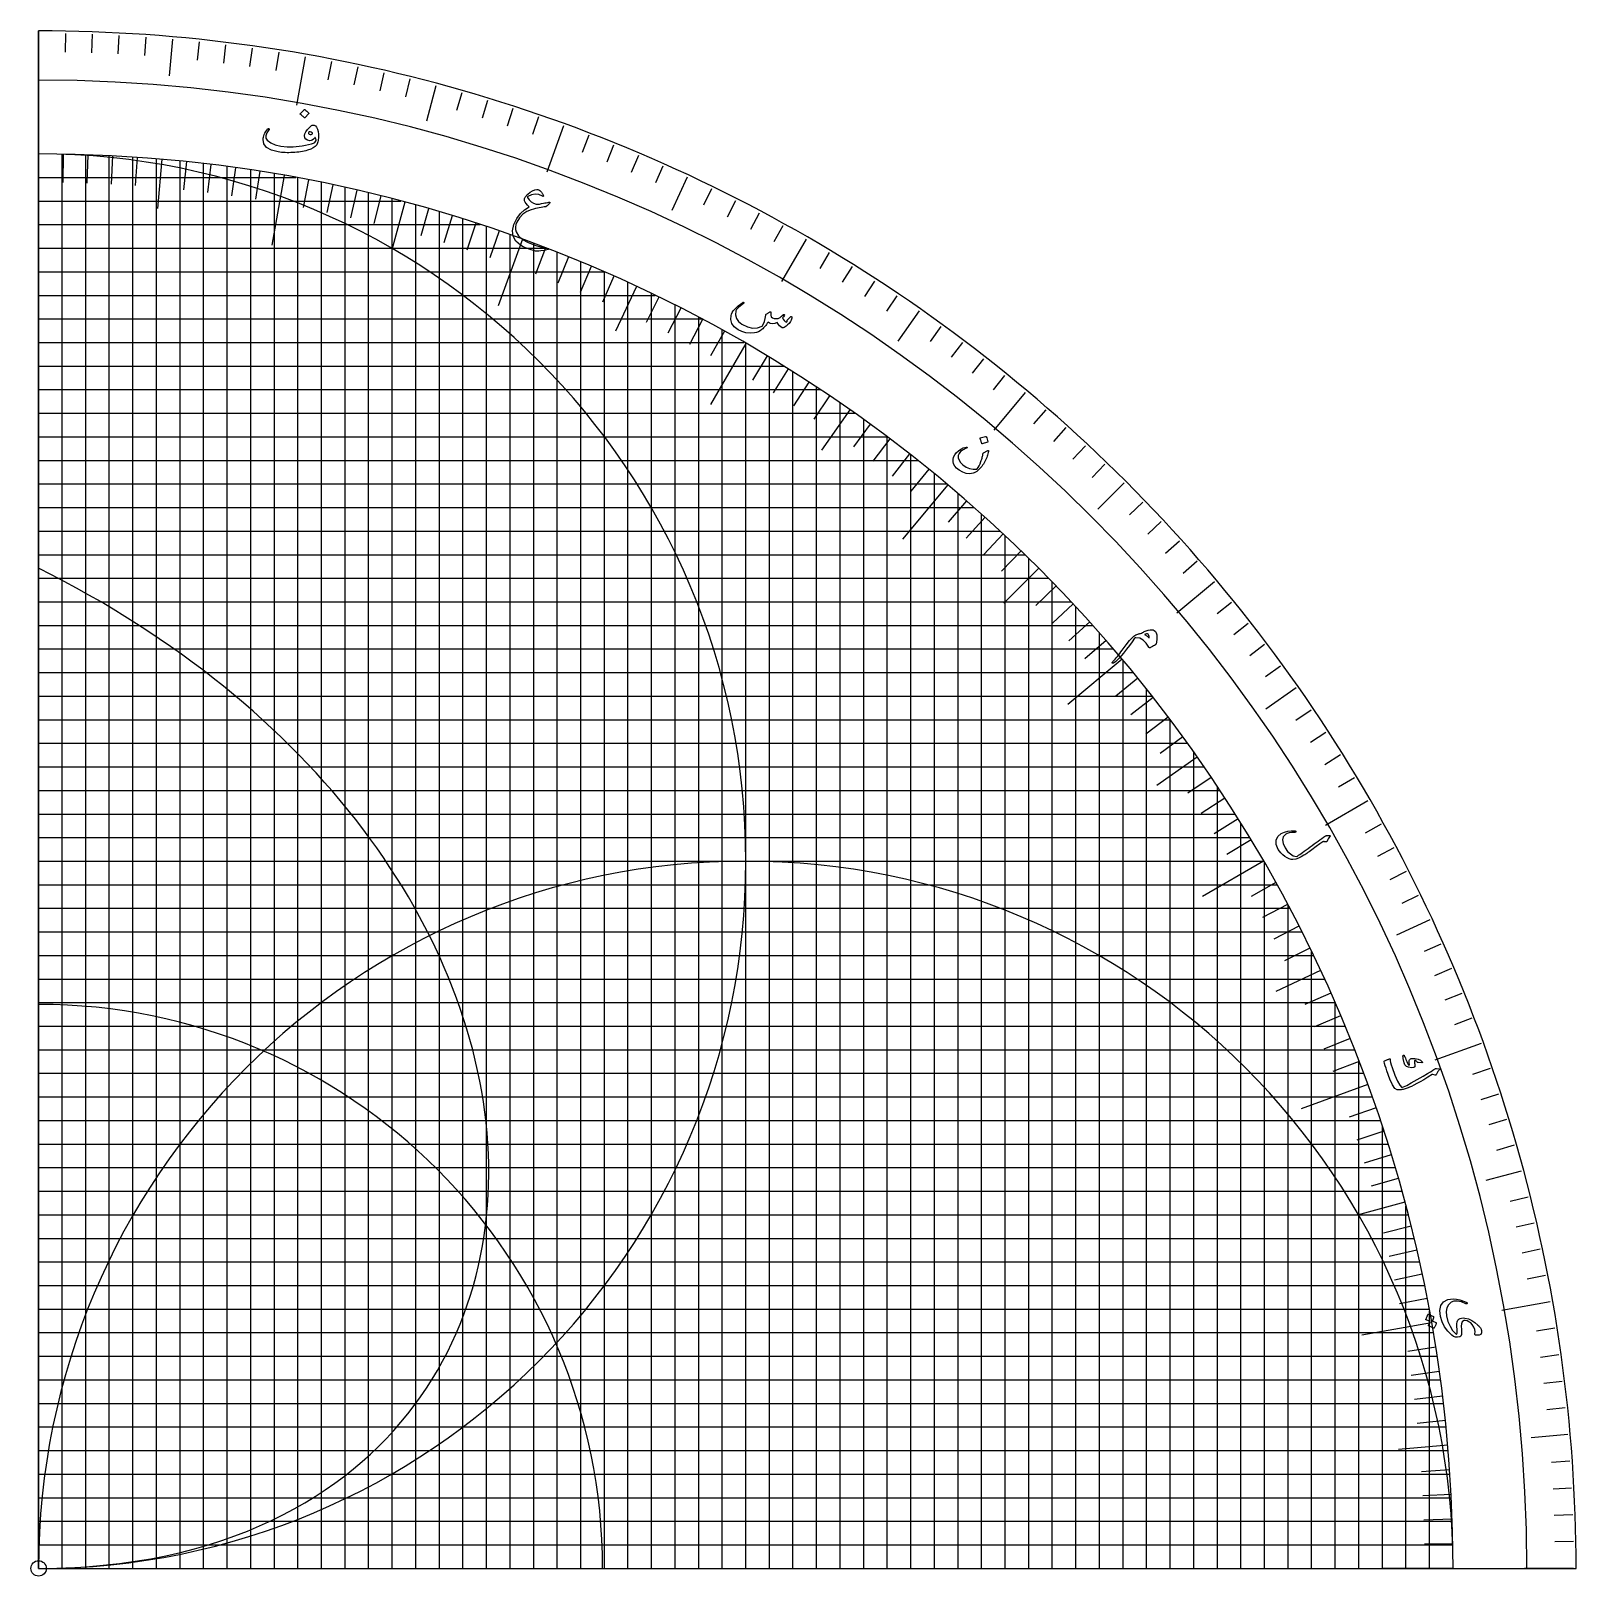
# Model space of a CAD drawing. Header units: millimetres. Extents: x -1 to 135, y -1 to 135.
import ezdxf

# ---------------------------------------------------------------- set-up
doc = ezdxf.new("R2010")
doc.units = ezdxf.units.MM
for name, color, linetype in [('CUT_INNER', 6, 'Continuous'), ('CUT_OUTER', 1, 'Continuous'), ('ENGRAVE', 7, 'Continuous'), ('ENGRAVE_FINE', 8, 'Continuous'), ('TEXT', 5, 'Continuous')]:
    doc.layers.add(name, color=color, linetype=linetype)

msp = doc.modelspace()

# ---------------------------------------------------------------- linework, layer by layer
at = {"layer": 'CUT_INNER'}
msp.add_circle((0, 0), 0.675, dxfattribs=at)
at = {"layer": 'CUT_OUTER'}
msp.add_lwpolyline([(0, 0), (135, 0), (135, 0), (134.9949, 1.1781), (134.9794, 2.3561), (134.9537, 3.5339), (134.9178, 4.7114), (134.8715, 5.8886), (134.815, 7.0654), (134.7482, 8.2416), (134.6711, 9.4171), (134.5838, 10.592), (134.4863, 11.766), (134.3785, 12.9392), (134.2605, 14.1113), (134.1322, 15.2824), (133.9937, 16.4524), (133.8451, 17.621), (133.6862, 18.7884), (133.5171, 19.9543), (133.3379, 21.1187), (133.1486, 22.2814), (132.949, 23.4425), (132.7394, 24.6018), (132.5197, 25.7592), (132.2898, 26.9147), (132.0499, 28.0681), (131.8, 29.2193), (131.54, 30.3684), (131.2699, 31.5151), (130.9899, 32.6595), (130.6999, 33.8013), (130.4, 34.9406), (130.0901, 36.0772), (129.7703, 37.211), (129.4407, 38.3421), (129.1011, 39.4702), (128.7518, 40.5953), (128.3926, 41.7173), (128.0237, 42.8361), (127.645, 43.9517), (127.2566, 45.0639), (126.8585, 46.1727), (126.4507, 47.278), (126.0334, 48.3797), (125.6064, 49.4777), (125.1698, 50.5719), (124.7237, 51.6623), (124.2682, 52.7487), (123.8031, 53.8311), (123.3286, 54.9094), (122.8448, 55.9836), (122.3516, 57.0535), (121.849, 58.119), (121.3372, 59.1801), (120.8161, 60.2367), (120.2859, 61.2887), (119.7465, 62.3361), (119.1979, 63.3787), (118.6403, 64.4164), (118.0737, 65.4493), (117.498, 66.4772), (116.9134, 67.5), (116.3199, 68.5177), (115.7176, 69.5301), (115.1064, 70.5373), (114.4865, 71.5391), (113.8578, 72.5354), (113.2205, 73.5263), (112.5746, 74.5115), (111.9201, 75.491), (111.257, 76.4648), (110.5855, 77.4328), (109.9056, 78.3949), (109.2173, 79.351), (108.5207, 80.3011), (107.8158, 81.245), (107.1027, 82.1828), (106.3815, 83.1143), (105.6521, 84.0395), (104.9147, 84.9583), (104.1693, 85.8706), (103.416, 86.7763), (102.6548, 87.6755), (101.8858, 88.568), (101.109, 89.4537), (100.3246, 90.3326), (99.5324, 91.2047), (98.7327, 92.0698), (97.9255, 92.9279), (97.1109, 93.7789), (96.2888, 94.6228), (95.4594, 95.4594), (94.6228, 96.2888), (93.7789, 97.1109), (92.9279, 97.9255), (92.0698, 98.7327), (91.2047, 99.5324), (90.3326, 100.3246), (89.4537, 101.109), (88.568, 101.8858), (87.6755, 102.6548), (86.7763, 103.416), (85.8706, 104.1693), (84.9583, 104.9147), (84.0395, 105.6521), (83.1143, 106.3815), (82.1828, 107.1027), (81.245, 107.8158), (80.3011, 108.5207), (79.351, 109.2173), (78.3949, 109.9056), (77.4328, 110.5855), (76.4648, 111.257), (75.491, 111.9201), (74.5115, 112.5746), (73.5263, 113.2205), (72.5354, 113.8578), (71.5391, 114.4865), (70.5373, 115.1064), (69.5301, 115.7176), (68.5177, 116.3199), (67.5, 116.9134), (66.4772, 117.498), (65.4493, 118.0737), (64.4164, 118.6403), (63.3787, 119.1979), (62.3361, 119.7465), (61.2887, 120.2859), (60.2367, 120.8161), (59.1801, 121.3372), (58.119, 121.849), (57.0535, 122.3516), (55.9836, 122.8448), (54.9094, 123.3286), (53.8311, 123.8031), (52.7487, 124.2682), (51.6623, 124.7237), (50.5719, 125.1698), (49.4777, 125.6064), (48.3797, 126.0334), (47.278, 126.4507), (46.1727, 126.8585), (45.0639, 127.2566), (43.9517, 127.645), (42.8361, 128.0237), (41.7173, 128.3926), (40.5953, 128.7518), (39.4702, 129.1011), (38.3421, 129.4407), (37.211, 129.7703), (36.0772, 130.0901), (34.9406, 130.4), (33.8013, 130.6999), (32.6595, 130.9899), (31.5151, 131.2699), (30.3684, 131.54), (29.2193, 131.8), (28.0681, 132.0499), (26.9147, 132.2898), (25.7592, 132.5197), (24.6018, 132.7394), (23.4425, 132.949), (22.2814, 133.1486), (21.1187, 133.3379), (19.9543, 133.5171), (18.7884, 133.6862), (17.621, 133.8451), (16.4524, 133.9937), (15.2824, 134.1322), (14.1113, 134.2605), (12.9392, 134.3785), (11.766, 134.4863), (10.592, 134.5838), (9.4171, 134.6711), (8.2416, 134.7482), (7.0654, 134.815), (5.8886, 134.8715), (4.7114, 134.9178), (3.5339, 134.9537), (2.3561, 134.9794), (1.1781, 134.9949), (0, 135), (0, 135)], close=True, dxfattribs=at)
at = {"layer": 'ENGRAVE'}
for points in [[(0, 0), (0, 135)], [(0, 134.784), (0, 130.464)], [(11.7472, 134.2711), (11.4648, 131.0434)], [(23.405, 132.7363), (22.6548, 128.482)], [(34.8847, 130.1913), (34.0461, 127.0617)], [(46.0988, 126.6555), (44.6213, 122.5961)], [(0, 0), (0, 124.2)], [(0, 124.2), (0, 117.99)], [(10.35, 0), (10.35, 123.768)], [(10.8247, 123.7274), (10.4459, 119.3969)], [(21.5671, 122.3131), (20.4887, 116.1975)], [(20.7, 0), (20.7, 122.4629)], [(56.9622, 122.1558), (55.5929, 119.2194)], [(32.1453, 119.968), (31.0202, 115.7691)], [(31.05, 0), (31.05, 120.2561)], [(42.4789, 116.7098), (40.355, 110.8743)], [(41.4, 0), (41.4, 117.0969)], [(67.392, 116.7264), (65.232, 112.9851)], [(0, 113.85), (49.6369, 113.85)], [(51.75, 0), (51.75, 112.9052)], [(52.4892, 112.5634), (50.6521, 108.6237)], [(77.3089, 110.4086), (75.4505, 107.7545)], [(62.1, 107.5604), (58.995, 102.1823)], [(62.1, 0), (62.1, 107.5604)], [(0, 103.5), (68.6541, 103.5)], [(86.6375, 103.2505), (83.8606, 99.9412)], [(71.2382, 101.7387), (68.7449, 98.1778)], [(72.45, 0), (72.45, 100.8793)], [(79.8342, 95.1427), (75.8425, 90.3856)], [(95.3067, 95.3067), (93.0157, 93.0157)], [(0, 93.15), (82.1506, 93.15)], [(82.8, 0), (82.8, 92.5732)], [(4.1859, 0.1462), (5.6592, 0.2708), (7.0932, 0.4312), (8.4886, 0.6261), (9.8458, 0.8541), (11.1657, 1.114), (12.4486, 1.4045), (13.6953, 1.7244), (14.9062, 2.0726), (16.082, 2.4481), (17.2233, 2.8497), (18.3305, 3.2765), (19.4043, 3.7275), (20.4451, 4.2018), (21.4534, 4.6984), (22.4298, 5.2165), (23.3748, 5.7552), (24.2887, 6.3138), (25.1722, 6.8915), (26.0255, 7.4875), (26.8492, 8.1011), (27.6436, 8.7316), (28.4091, 9.3783), (29.1463, 10.0406), (29.8553, 10.7179), (30.5366, 11.4095), (31.1906, 12.1149), (31.8175, 12.8334), (32.4177, 13.5645), (32.9916, 14.3078), (33.5394, 15.0626), (34.0614, 15.8284), (34.558, 16.6048), (35.0293, 17.3913), (35.4758, 18.1874), (35.8975, 18.9926), (36.2949, 19.8066), (36.668, 20.6288), (37.0173, 21.4589), (37.3428, 22.2964), (37.6449, 23.141), (37.9237, 23.9923), (38.1795, 24.8498), (38.4124, 25.7133), (38.6227, 26.5822), (38.8106, 27.4564), (38.9762, 28.3353), (39.1197, 29.2188), (39.2414, 30.1064), (39.3413, 30.9978), (39.4197, 31.8927), (39.4767, 32.7908), (39.5124, 33.6917), (39.5272, 34.5952), (39.521, 35.501), (39.4941, 36.4087), (39.4465, 37.3181), (39.3785, 38.2288), (39.2902, 39.1407), (39.1818, 40.0534), (39.0533, 40.9666), (38.9049, 41.8802), (38.7367, 42.7937), (38.5489, 43.7071), (38.3416, 44.6199), (38.1149, 45.532), (37.869, 46.443), (37.6039, 47.3529), (37.3198, 48.2613), (37.0168, 49.1679), (36.695, 50.0726), (36.3546, 50.9751), (35.9956, 51.8752), (35.6182, 52.7727), (35.2224, 53.6673), (34.8084, 54.5588), (34.3764, 55.447), (33.9263, 56.3317), (33.4583, 57.2127), (32.9726, 58.0898), (32.4691, 58.9627), (31.9481, 59.8313), (31.4095, 60.6954), (30.8536, 61.5547), (30.2804, 62.409), (29.6901, 63.2583), (29.0826, 64.1022), (28.4581, 64.9406), (27.8167, 65.7733), (27.1585, 66.6002), (26.4836, 67.4209), (25.792, 68.2354), (25.0839, 69.0436), (24.3594, 69.8451), (23.6185, 70.6398), (22.8613, 71.4276), (22.0878, 72.2082), (21.2983, 72.9816), (20.4928, 73.7475), (19.6712, 74.5058), (18.8338, 75.2563), (17.9807, 75.9988), (17.1117, 76.7332), (16.2272, 77.4594), (15.327, 78.1771), (14.4114, 78.8862), (13.4803, 79.5865), (12.5338, 80.2779), (11.572, 80.9603), (10.595, 81.6334), (9.6028, 82.2972), (8.5956, 82.9514), (7.5732, 83.5959), (6.5359, 84.2305), (5.4836, 84.8552), (4.4164, 85.4696), (3.3344, 86.0738), (2.2377, 86.6674), (1.1262, 87.2505), (0, 87.8227)], [(87.8227, 87.8227), (84.7489, 84.7489)], [(103.2505, 86.6375), (99.9412, 83.8606)], [(0, 82.8), (92.5732, 82.8)], [(93.15, 0), (93.15, 82.1506)], [(95.1427, 79.8342), (90.3856, 75.8425)], [(110.4086, 77.3089), (107.7545, 75.4505)], [(0, 72.45), (100.8793, 72.45)], [(101.7387, 71.2382), (98.1778, 68.7449)], [(103.5, 0), (103.5, 68.6541)], [(116.7264, 67.392), (112.9851, 65.232)], [(0, 62.1), (107.5604, 62.1)], [(107.5604, 62.1), (102.1823, 58.995)], [(122.1558, 56.9622), (119.2194, 55.5929)], [(0, 51.75), (112.9052, 51.75)], [(112.5634, 52.4892), (108.6237, 50.6521)], [(113.85, 0), (113.85, 49.6369)], [(126.6555, 46.0988), (122.5961, 44.6213)], [(116.7098, 42.4789), (110.8743, 40.355)], [(0, 41.4), (117.0969, 41.4)], [(130.1913, 34.8847), (127.0617, 34.0461)], [(119.968, 32.1453), (115.7691, 31.0202)], [(0, 31.05), (120.2561, 31.05)], [(132.7363, 23.405), (128.482, 22.6548)], [(0, 20.7), (122.4629, 20.7)], [(122.3131, 21.5671), (116.1975, 20.4887)], [(134.2711, 11.7472), (131.0434, 11.4648)], [(0, 10.35), (123.768, 10.35)], [(123.7274, 10.8247), (119.3969, 10.4459)], [(0, 0), (135, 0)], [(0, 0), (124.2, 0)], [(124.2, 0), (117.99, 0)], [(134.784, 0), (130.464, 0)]]:
    msp.add_lwpolyline(points, dxfattribs=at)
for centre, radius, start, end in [((0, 0), 130.68, 0, 90), ((0, 0), 124.2, 0, 90), ((0, 62.1), 62.1, 270, 90), ((0, 0), 124.2, 0, 90), ((62.1, 0), 62.1, 0, 180), ((0, 0), 49.5246, 0, 90)]:
    msp.add_arc(centre, radius, start, end, dxfattribs=at)
at = {"layer": 'ENGRAVE_FINE'}
for points in [[(2.3523, 134.7635), (2.324, 133.1437)], [(4.7039, 134.7019), (4.6474, 133.0829)], [(7.054, 134.5993), (6.9693, 132.9815)], [(9.4021, 134.4557), (9.2891, 132.8396)], [(14.0888, 134.0456), (13.9194, 132.4345)], [(16.426, 133.7793), (16.2286, 132.1714)], [(18.7583, 133.4723), (18.5328, 131.8681)], [(21.0849, 133.1246), (20.8314, 131.5245)], [(25.718, 132.3076), (25.4089, 130.7174)], [(28.0232, 131.8386), (27.6864, 130.254)], [(30.3198, 131.3295), (29.9554, 129.751)], [(32.6072, 130.7803), (32.2153, 129.2085)], [(37.1515, 129.5627), (36.705, 128.0055)], [(39.407, 128.8946), (38.9334, 127.3454)], [(41.6505, 128.1872), (41.1499, 126.6465)], [(43.8814, 127.4408), (43.354, 125.909)], [(48.3023, 125.8317), (47.7217, 124.3193)], [(50.491, 124.9695), (49.8841, 123.4675)], [(2.07, 0), (2.07, 124.1827)], [(2.1676, 124.1811), (2.1242, 121.6975)], [(4.14, 0), (4.14, 124.131)], [(4.3345, 124.1243), (4.2478, 121.6419)], [(6.21, 0), (6.21, 124.0447)], [(6.5001, 124.0298), (6.3701, 121.5492)], [(8.28, 0), (8.28, 123.9237)], [(8.6638, 123.8975), (8.4905, 121.4195)], [(12.42, 0), (12.42, 123.5774)], [(12.9824, 123.5196), (12.7228, 121.0492)], [(52.6643, 124.0693), (52.0313, 122.5781)], [(0, 122.13), (22.581, 122.13)], [(14.49, 0), (14.49, 123.3519)], [(15.1362, 123.2742), (14.8334, 120.8087)], [(16.56, 0), (16.56, 123.091)], [(17.2853, 122.9913), (16.9396, 120.5315)], [(18.63, 0), (18.63, 122.7948)], [(19.4292, 122.6709), (19.0406, 120.2175)], [(54.8216, 123.1313), (54.1627, 121.6514)], [(22.77, 0), (22.77, 122.0949)], [(23.6985, 121.9181), (23.2245, 119.4797)], [(24.84, 0), (24.84, 121.6907)], [(25.8226, 121.4859), (25.3062, 119.0562)], [(26.91, 0), (26.91, 121.2497)], [(27.9389, 121.0168), (27.3801, 118.5964)], [(28.98, 0), (28.98, 120.7717)], [(59.0854, 121.1431), (58.3753, 119.687)], [(0, 120.06), (31.7999, 120.06)], [(30.0467, 120.5107), (29.4458, 118.1005)], [(33.12, 0), (33.12, 119.7026)], [(61.1907, 120.0934), (60.4552, 118.65)], [(34.2342, 119.3887), (33.5495, 117.0009)], [(35.19, 0), (35.19, 119.1105)], [(36.3126, 118.7731), (35.5863, 116.3976)], [(37.26, 0), (37.26, 118.4792)], [(38.3799, 118.1212), (37.6123, 115.7588)], [(63.2773, 119.0072), (62.5167, 117.5768)], [(0, 117.99), (38.7814, 117.99)], [(39.33, 0), (39.33, 117.8083)], [(40.4356, 117.4334), (39.6269, 115.0847)], [(65.3446, 117.8847), (64.5592, 116.4679)], [(0, 115.92), (44.5892, 115.92)], [(43.47, 0), (43.47, 116.3443)], [(44.5093, 115.9507), (43.6191, 113.6317)], [(45.54, 0), (45.54, 115.5498)], [(69.4189, 115.5324), (68.5845, 114.1438)], [(46.5261, 115.1562), (45.5956, 112.8531)], [(48.5288, 114.3267), (47.5582, 112.0402)], [(47.61, 0), (47.61, 114.7124)], [(71.4246, 114.3033), (70.5662, 112.9295)], [(50.5167, 113.4623), (49.5064, 111.1931)], [(49.68, 0), (49.68, 113.8312)], [(73.4086, 113.0394), (72.5263, 111.6807)], [(0, 111.78), (54.1375, 111.78)], [(54.4457, 111.6302), (53.3568, 109.3976)], [(53.82, 0), (53.82, 111.9332)], [(75.3703, 111.741), (74.4644, 110.398)], [(56.3856, 110.663), (55.2579, 108.4498)], [(55.89, 0), (55.89, 110.9141)], [(0, 109.71), (58.2182, 109.71)], [(58.3084, 109.6621), (57.1422, 107.4688)], [(57.96, 0), (57.96, 109.8466)], [(60.2134, 108.6278), (59.0091, 106.4552)], [(60.03, 0), (60.03, 108.7292)], [(79.224, 109.0425), (78.2718, 107.7319)], [(0, 107.64), (61.9618, 107.64)], [(81.115, 107.6433), (80.1401, 106.3495)], [(63.9677, 106.4602), (62.6884, 104.331)], [(64.17, 0), (64.17, 106.3384)], [(82.9813, 106.2112), (81.9839, 104.9347)], [(0, 105.57), (65.4264, 105.57)], [(65.816, 105.3276), (64.4997, 103.221)], [(66.24, 0), (66.24, 105.0614)], [(84.8223, 104.7468), (83.8028, 103.4879)], [(67.6442, 104.1629), (66.2913, 102.0796)], [(68.31, 0), (68.31, 103.7275)], [(69.4518, 102.9665), (68.0627, 100.9071)], [(70.38, 0), (70.38, 102.3342)], [(0, 101.43), (71.677, 101.43)], [(73.0029, 100.4799), (71.5429, 98.4703)], [(88.4263, 101.7228), (87.3634, 100.5001)], [(0, 99.36), (74.52, 99.36)], [(74.7454, 99.1905), (73.2505, 97.2067)], [(74.52, 0), (74.52, 99.36)], [(90.1881, 100.164), (89.1041, 98.9601)], [(76.4652, 97.8709), (74.9359, 95.9135)], [(76.59, 0), (76.59, 97.7733)], [(91.9225, 98.5748), (90.8176, 97.39)], [(0, 97.29), (77.203, 97.29)], [(78.1616, 96.5215), (76.5984, 94.5911)], [(93.6288, 96.9555), (92.5035, 95.7902)], [(0, 95.22), (79.742, 95.22)], [(78.66, 0), (78.66, 96.1158)], [(81.4825, 93.7349), (79.8529, 91.8602)], [(80.73, 0), (80.73, 94.3838)], [(96.9555, 93.6288), (95.7902, 92.5035)], [(83.106, 92.2986), (81.4439, 90.4526)], [(0, 91.08), (84.4398, 91.08)], [(98.5748, 91.9225), (97.39, 90.8176)], [(84.7042, 90.8341), (83.0101, 89.0174)], [(84.87, 0), (84.87, 90.6792)], [(100.164, 90.1881), (98.9601, 89.1041)], [(0, 89.01), (86.6191, 89.01)], [(86.2766, 89.342), (84.551, 87.5552)], [(86.94, 0), (86.94, 88.6965)], [(101.7228, 88.4263), (100.5001, 87.3634)], [(0, 86.94), (88.6965, 86.94)], [(89.342, 86.2766), (87.5552, 84.551)], [(89.01, 0), (89.01, 86.6191)], [(0, 84.87), (90.6792, 84.87)], [(90.8341, 84.7042), (89.0174, 83.0101)], [(91.08, 0), (91.08, 84.4398)], [(104.7468, 84.8223), (103.4879, 83.8028)], [(92.2986, 83.106), (90.4526, 81.4439)], [(106.2112, 82.9813), (104.9347, 81.9839)], [(93.7349, 81.4825), (91.8602, 79.8529)], [(0, 80.73), (94.3838, 80.73)], [(107.6433, 81.115), (106.3495, 80.1401)], [(95.22, 0), (95.22, 79.742)], [(109.0425, 79.224), (107.7319, 78.2718)], [(0, 78.66), (96.1158, 78.66)], [(96.5215, 78.1616), (94.5911, 76.5984)], [(0, 76.59), (97.7733, 76.59)], [(97.8709, 76.4652), (95.9135, 74.9359)], [(97.29, 0), (97.29, 77.203)], [(99.1905, 74.7454), (97.2067, 73.2505)], [(111.741, 75.3703), (110.398, 74.4644)], [(0, 74.52), (99.36, 74.52)], [(99.36, 0), (99.36, 74.52)], [(113.0394, 73.4086), (111.6807, 72.5263)], [(100.4799, 73.0029), (98.4703, 71.5429)], [(101.43, 0), (101.43, 71.677)], [(114.3033, 71.4246), (112.9295, 70.5662)], [(0, 70.38), (102.3342, 70.38)], [(102.9665, 69.4518), (100.9071, 68.0627)], [(115.5324, 69.4189), (114.1438, 68.5845)], [(0, 68.31), (103.7275, 68.31)], [(104.1629, 67.6442), (102.0796, 66.2913)], [(0, 66.24), (105.0614, 66.24)], [(105.3276, 65.816), (103.221, 64.4997)], [(105.57, 0), (105.57, 65.4264)], [(117.8847, 65.3446), (116.4679, 64.5592)], [(0, 64.17), (106.3384, 64.17)], [(106.4602, 63.9677), (104.331, 62.6884)], [(119.0072, 63.2773), (117.5768, 62.5167)], [(107.64, 0), (107.64, 61.9618)], [(120.0934, 61.1907), (118.65, 60.4552)], [(0, 60.03), (108.7292, 60.03)], [(108.6278, 60.2134), (106.4552, 59.0091)], [(121.1431, 59.0854), (119.687, 58.3753)], [(0, 57.96), (109.8466, 57.96)], [(109.6621, 58.3084), (107.4688, 57.1422)], [(109.71, 0), (109.71, 58.2182)], [(0, 55.89), (110.9141, 55.89)], [(110.663, 56.3856), (108.4498, 55.2579)], [(111.6302, 54.4457), (109.3976, 53.3568)], [(123.1313, 54.8216), (121.6514, 54.1627)], [(0, 53.82), (111.9332, 53.82)], [(111.78, 0), (111.78, 54.1375)], [(124.0693, 52.6643), (122.5781, 52.0313)], [(113.4623, 50.5167), (111.1931, 49.5064)], [(124.9695, 50.491), (123.4675, 49.8841)], [(0, 49.68), (113.8312, 49.68)], [(0, 47.61), (114.7124, 47.61)], [(114.3267, 48.5288), (112.0402, 47.5582)], [(125.8317, 48.3023), (124.3193, 47.7217)], [(115.1562, 46.5261), (112.8531, 45.5956)], [(0, 45.54), (115.5498, 45.54)], [(0, 43.47), (116.3443, 43.47)], [(115.9507, 44.5093), (113.6317, 43.6191)], [(115.92, 0), (115.92, 44.5892)], [(127.4408, 43.8814), (125.909, 43.354)], [(128.1872, 41.6505), (126.6465, 41.1499)], [(117.4334, 40.4356), (115.0847, 39.6269)], [(128.8946, 39.407), (127.3454, 38.9334)], [(0, 39.33), (117.8083, 39.33)], [(118.1212, 38.3799), (115.7588, 37.6123)], [(117.99, 0), (117.99, 38.7814)], [(0, 37.26), (118.4792, 37.26)], [(129.5627, 37.1515), (128.0055, 36.705)], [(118.7731, 36.3126), (116.3976, 35.5863)], [(0, 35.19), (119.1105, 35.19)], [(119.3887, 34.2342), (117.0009, 33.5495)], [(0, 33.12), (119.7026, 33.12)], [(130.7803, 32.6072), (129.2085, 32.2153)], [(120.06, 0), (120.06, 31.7999)], [(120.5107, 30.0467), (118.1005, 29.4458)], [(131.3295, 30.3198), (129.751, 29.9554)], [(0, 28.98), (120.7717, 28.98)], [(121.0168, 27.9389), (118.5964, 27.3801)], [(131.8386, 28.0232), (130.254, 27.6864)], [(0, 26.91), (121.2497, 26.91)], [(121.4859, 25.8226), (119.0562, 25.3062)], [(0, 24.84), (121.6907, 24.84)], [(132.3076, 25.718), (130.7174, 25.4089)], [(121.9181, 23.6985), (119.4797, 23.2245)], [(0, 22.77), (122.0949, 22.77)], [(122.13, 0), (122.13, 22.581)], [(133.1246, 21.0849), (131.5245, 20.8314)], [(122.6709, 19.4292), (120.2175, 19.0406)], [(0, 18.63), (122.7948, 18.63)], [(133.4723, 18.7583), (131.8681, 18.5328)], [(0, 16.56), (123.091, 16.56)], [(122.9913, 17.2853), (120.5315, 16.9396)], [(133.7793, 16.426), (132.1714, 16.2286)], [(123.2742, 15.1362), (120.8087, 14.8334)], [(0, 14.49), (123.3519, 14.49)], [(134.0456, 14.0888), (132.4345, 13.9194)], [(0, 12.42), (123.5774, 12.42)], [(123.5196, 12.9824), (121.0492, 12.7228)], [(0, 8.28), (123.9237, 8.28)], [(123.8975, 8.6638), (121.4195, 8.4905)], [(134.4557, 9.4021), (132.8396, 9.2891)], [(134.5993, 7.054), (132.9815, 6.9693)], [(0, 6.21), (124.0447, 6.21)], [(124.0298, 6.5001), (121.5492, 6.3701)], [(0, 4.14), (124.131, 4.14)], [(124.1243, 4.3345), (121.6419, 4.2478)], [(134.7019, 4.7039), (133.0829, 4.6474)], [(0, 2.07), (124.1827, 2.07)], [(124.1811, 2.1676), (121.6975, 2.1242)], [(134.7635, 2.3523), (133.1437, 2.324)]]:
    msp.add_lwpolyline(points, dxfattribs=at)
at = {"layer": 'TEXT'}
for points in [[(23.323, 128.0833), (23.3313, 128.0889), (23.3419, 128.0912), (23.3547, 128.0903), (23.3699, 128.0861), (23.4711, 128.023), (23.5641, 127.9513), (23.6489, 127.8712), (23.7255, 127.7826), (23.7322, 127.77), (23.7341, 127.7583), (23.731, 127.7476), (23.723, 127.7377), (23.3834, 127.3696), (23.3718, 127.3615), (23.3588, 127.3614), (23.3444, 127.3693), (23.3286, 127.3853), (23.3149, 127.3992), (23.2931, 127.4202), (23.2633, 127.4483), (23.2254, 127.4835), (23.1786, 127.526), (23.1224, 127.5759), (23.0566, 127.6331), (22.9812, 127.6977), (22.9715, 127.7079), (22.9674, 127.7171), (22.9689, 127.7254), (22.976, 127.7326)], [(24.0928, 126.7267), (24.205, 126.7135), (24.3069, 126.6503), (24.3984, 126.5373), (24.4794, 126.3744), (24.54, 126.171), (24.5706, 125.9364), (24.5713, 125.6708), (24.5422, 125.374), (24.5246, 125.2678), (24.4982, 125.1711), (24.463, 125.0839), (24.419, 125.0062), (24.2888, 124.8595), (24.1125, 124.7293), (23.8903, 124.6157), (23.6221, 124.5182), (23.4736, 124.4773), (23.3216, 124.4409), (23.1659, 124.4088), (23.0066, 124.3811), (22.8433, 124.3579), (22.6757, 124.3392), (22.5038, 124.3249), (22.3275, 124.3151), (22.1513, 124.3093), (21.9798, 124.307), (21.8128, 124.3083), (21.6503, 124.3132), (21.4921, 124.3221), (21.3379, 124.3354), (21.1876, 124.3531), (21.0412, 124.3753), (20.4405, 124.5267), (20.0184, 124.76), (19.7747, 125.0772), (19.7097, 125.4792), (19.7199, 125.5686), (19.7409, 125.669), (19.7729, 125.7804), (19.8158, 125.9027), (19.8752, 126.0351), (19.9485, 126.1611), (20.0358, 126.2806), (20.1372, 126.3936), (20.1516, 126.4061), (20.1674, 126.4142), (20.1847, 126.4178), (20.2033, 126.4169), (20.2206, 126.4117), (20.2336, 126.4022), (20.2425, 126.3884), (20.247, 126.3704), (20.2475, 126.3513), (20.2441, 126.3342), (20.2367, 126.3191), (20.2254, 126.3061), (20.0295, 126.0375), (19.9402, 125.7956), (19.9568, 125.5806), (20.0791, 125.3924), (20.3783, 125.1684), (20.771, 125), (21.2575, 124.8864), (21.8383, 124.8264), (22.0965, 124.8185), (22.3572, 124.8223), (22.6206, 124.8379), (22.8868, 124.8651), (23.1555, 124.9042), (23.4264, 124.955), (23.6996, 125.0177), (23.9752, 125.0921), (24.1243, 125.1433), (24.2418, 125.2068), (24.3277, 125.2827), (24.382, 125.3712), (24.3755, 125.4406), (24.3569, 125.5067), (24.3263, 125.5694), (24.2836, 125.6288), (24.2778, 125.6324), (24.2695, 125.6301), (24.2587, 125.6219), (24.2452, 125.6078), (24.1418, 125.4965), (24.0349, 125.4184), (23.9245, 125.3735), (23.8106, 125.3618), (23.613, 125.3964), (23.472, 125.4824), (23.3874, 125.6201), (23.3592, 125.8096), (23.3894, 125.9666), (23.478, 126.149), (23.6251, 126.3565), (23.8311, 126.589), (23.8929, 126.6444), (23.9571, 126.6858), (24.0238, 126.7132), (24.0928, 126.7267)], [(24.0067, 125.943), (24.0318, 125.9638), (24.0423, 125.9873), (24.0384, 126.0136), (24.02, 126.0426), (23.9374, 126.12), (23.8572, 126.1501), (23.7796, 126.1329), (23.7045, 126.0683), (23.6922, 126.0465), (23.6866, 126.0263), (23.6877, 126.0077), (23.6956, 125.9906), (23.7637, 125.9274), (23.8382, 125.8984), (23.9192, 125.9036), (24.0067, 125.943)], [(43.7526, 121.0834), (43.8439, 121.0755), (43.9339, 121.0414), (44.0226, 120.981), (44.1099, 120.8943), (44.1519, 120.8432), (44.1893, 120.7933), (44.2223, 120.7447), (44.2509, 120.6973), (44.2752, 120.6515), (44.2952, 120.6076), (44.3111, 120.5656), (44.3227, 120.5255), (44.3269, 120.489), (44.3137, 120.4724), (44.283, 120.4755), (44.2349, 120.4984), (43.9266, 120.6348), (43.6088, 120.673), (43.2822, 120.6129), (42.9474, 120.4544), (42.9348, 120.4408), (42.9291, 120.4239), (42.9305, 120.4038), (42.9389, 120.3805), (43.0799, 120.168), (43.2535, 119.9982), (43.46, 119.871), (43.6996, 119.7861), (43.7457, 119.7789), (43.8086, 119.7789), (43.8882, 119.7861), (43.9846, 119.8005), (44.1637, 119.8356), (44.322, 119.8663), (44.4594, 119.8927), (44.5759, 119.9148), (44.6716, 119.9327), (44.7463, 119.9465), (44.8001, 119.9562), (44.8329, 119.9618), (44.8758, 119.9595), (44.8925, 119.941), (44.8829, 119.9063), (44.847, 119.8554), (44.7348, 119.7284), (44.6441, 119.6366), (44.5749, 119.5799), (44.5269, 119.5584), (44.4001, 119.5474), (44.264, 119.5304), (44.1188, 119.5074), (43.9644, 119.4783), (43.8009, 119.4432), (43.6284, 119.4019), (43.4468, 119.3544), (43.2563, 119.3008), (42.8559, 119.1405), (42.513, 118.9064), (42.2273, 118.5988), (41.9985, 118.2184), (41.9153, 117.9965), (41.8764, 117.7767), (41.8817, 117.5588), (41.9308, 117.343), (42.1252, 117.0076), (42.4764, 116.6989), (42.984, 116.4155), (43.6483, 116.1555), (43.754, 116.1232), (43.8685, 116.0904), (43.992, 116.057), (44.1244, 116.0232), (44.2655, 115.9892), (44.4151, 115.9555), (44.5733, 115.922), (44.74, 115.8888), (44.7681, 115.8813), (44.7875, 115.8719), (44.7981, 115.8607), (44.8, 115.8477), (44.7546, 115.8047), (44.6232, 115.7635), (44.406, 115.7239), (44.1032, 115.6853), (43.9224, 115.6694), (43.7679, 115.6651), (43.6396, 115.6722), (43.5374, 115.691), (43.1709, 115.797), (42.8458, 115.9132), (42.5621, 116.04), (42.3197, 116.1775), (41.8993, 116.5412), (41.6625, 116.9638), (41.6098, 117.4465), (41.7426, 117.9897), (41.9966, 118.5196), (42.3049, 118.9569), (42.6681, 119.3012), (43.0867, 119.5518), (42.9277, 119.7044), (42.8043, 119.8455), (42.7166, 119.9752), (42.6646, 120.0935), (42.6546, 120.1374), (42.6531, 120.1819), (42.6599, 120.2272), (42.6751, 120.2732), (42.7368, 120.3896), (42.8061, 120.4958), (42.883, 120.592), (42.9676, 120.678), (43.1682, 120.8402), (43.366, 120.9619), (43.5608, 121.0429), (43.7526, 121.0834)], [(66.0269, 109.9019), (66.0478, 109.9177), (66.0677, 109.9261), (66.0863, 109.9271), (66.1037, 109.9207), (66.1225, 109.9062), (66.1353, 109.8887), (66.1423, 109.8682), (66.1433, 109.8448), (66.1347, 109.7687), (66.1097, 109.6829), (66.0681, 109.5875), (66.0102, 109.4825), (65.8986, 109.3212), (65.7712, 109.1808), (65.6279, 109.0612), (65.469, 108.9625), (65.4233, 108.9432), (65.3799, 108.9331), (65.3388, 108.9322), (65.2999, 108.9404), (65.1788, 109.0028), (65.0654, 109.0985), (64.9596, 109.2276), (64.8614, 109.3901), (64.6416, 109.2955), (64.4329, 109.2695), (64.235, 109.312), (64.0478, 109.423), (63.9822, 109.3251), (63.9163, 109.2327), (63.85, 109.1458), (63.7833, 109.0643), (63.7159, 108.9877), (63.6474, 108.9153), (63.5778, 108.8473), (63.5071, 108.7834), (63.3669, 108.6757), (63.2128, 108.5904), (63.045, 108.5276), (62.8635, 108.4872), (62.4789, 108.4599), (62.1106, 108.4962), (61.7583, 108.5962), (61.4213, 108.7599), (61.0828, 109.0171), (60.8662, 109.3125), (60.7714, 109.6469), (60.7988, 110.0207), (60.8394, 110.1384), (60.9065, 110.2669), (61, 110.4063), (61.1201, 110.5565), (61.2664, 110.7128), (61.4356, 110.866), (61.628, 111.0159), (61.8436, 111.1623), (61.8589, 111.1706), (61.874, 111.1741), (61.8889, 111.173), (61.9037, 111.1672), (61.9167, 111.1583), (61.9265, 111.1481), (61.9332, 111.1364), (61.9366, 111.1233), (61.9352, 111.1077), (61.9297, 111.0936), (61.9202, 111.081), (61.9068, 111.0697), (61.6261, 110.8715), (61.4187, 110.6953), (61.2843, 110.5416), (61.2227, 110.4105), (61.1899, 110.064), (61.2686, 109.755), (61.4585, 109.483), (61.7597, 109.2473), (62.2362, 109.0159), (62.6923, 108.9111), (63.1291, 108.9332), (63.5473, 109.0826), (63.659, 109.2764), (63.7464, 109.4988), (63.8094, 109.75), (63.8476, 110.03), (63.8492, 110.0597), (63.8547, 110.0838), (63.8643, 110.1024), (63.8779, 110.1155), (63.9351, 110.1542), (63.9891, 110.1903), (64.04, 110.2238), (64.0878, 110.2547), (64.1322, 110.2823), (64.1727, 110.3061), (64.2094, 110.326), (64.2422, 110.3422), (64.2587, 110.3475), (64.2719, 110.3459), (64.2818, 110.3372), (64.2885, 110.3216), (64.2907, 110.3115), (64.2932, 110.2963), (64.296, 110.2762), (64.2991, 110.251), (64.3019, 110.2211), (64.3038, 110.1869), (64.3048, 110.1484), (64.3049, 110.1056), (64.307, 110.022), (64.3129, 109.9589), (64.3226, 109.9161), (64.3362, 109.8936), (64.4551, 109.8097), (64.5927, 109.7575), (64.749, 109.737), (64.9242, 109.748), (65.003, 109.7775), (65.1025, 109.8433), (65.2227, 109.9453), (65.3639, 110.0836), (65.3773, 110.0967), (65.393, 110.1052), (65.4109, 110.1092), (65.4309, 110.1086), (65.4483, 110.1056), (65.4629, 110.0993), (65.4748, 110.0898), (65.484, 110.077), (65.4846, 110.0362), (65.458, 109.9758), (65.4043, 109.8958), (65.3235, 109.7963), (65.3853, 109.6793), (65.4656, 109.5786), (65.5646, 109.4942), (65.6823, 109.4261), (65.7018, 109.4619), (65.7143, 109.493), (65.7199, 109.5193), (65.7185, 109.5408), (65.7151, 109.5624), (65.7165, 109.581), (65.7227, 109.5968), (65.7337, 109.6097)], [(83.1536, 99.3901), (83.1635, 99.3909), (83.1738, 99.3877), (83.1845, 99.3806), (83.1956, 99.3695), (83.252, 99.265), (83.2971, 99.157), (83.3309, 99.0458), (83.3535, 98.9312), (83.353, 98.9169), (83.3488, 98.9059), (83.3408, 98.898), (83.3291, 98.8934), (82.8529, 98.7403), (82.8389, 98.7389), (82.8276, 98.7452), (82.819, 98.7592), (82.8132, 98.7808), (82.8082, 98.7996), (82.7997, 98.8285), (82.7878, 98.8676), (82.7724, 98.9168), (82.7529, 98.9767), (82.7289, 99.0477), (82.7002, 99.1297), (82.6669, 99.2228), (82.6635, 99.2365), (82.6645, 99.2465), (82.6699, 99.2529), (82.6796, 99.2557)], [(83.4148, 98.0759), (83.3898, 97.9737), (83.3609, 97.8692), (83.3283, 97.7624), (83.2917, 97.6535), (83.2504, 97.5422), (83.2032, 97.4286), (83.1502, 97.3126), (83.0914, 97.1942), (83.0295, 97.0792), (82.9633, 96.9691), (82.8931, 96.8639), (82.8187, 96.7636), (82.7401, 96.6679), (82.6568, 96.5766), (82.5691, 96.4895), (82.4769, 96.4069), (82.3725, 96.3265), (82.2671, 96.2598), (82.1607, 96.2068), (82.0534, 96.1675), (81.7612, 96.1184), (81.4583, 96.1484), (81.1444, 96.2573), (80.8189, 96.4449), (80.6095, 96.6113), (80.4524, 96.7888), (80.3475, 96.9777), (80.2949, 97.1782), (80.296, 97.3787), (80.3441, 97.5747), (80.4394, 97.7662), (80.5818, 97.953), (80.7643, 98.125), (80.9682, 98.2667), (81.1934, 98.3781), (81.4402, 98.4589), (81.4732, 98.4642), (81.4985, 98.4613), (81.5162, 98.4503), (81.5263, 98.4311), (81.5294, 98.4059), (81.5179, 98.3837), (81.4917, 98.3647), (81.4508, 98.3488), (81.1681, 98.2241), (80.9568, 98.0756), (80.8166, 97.9035), (80.7473, 97.7083), (80.7475, 97.5055), (80.8169, 97.3031), (80.9553, 97.1009), (81.1628, 96.8984), (81.4525, 96.7002), (81.7499, 96.5698), (82.0557, 96.5074), (82.37, 96.5128), (82.3784, 96.5152), (82.3881, 96.5212), (82.399, 96.5307), (82.411, 96.5438), (82.4956, 96.6552), (82.5787, 96.7982), (82.6602, 96.9728), (82.74, 97.1789), (82.7766, 97.2857), (82.8096, 97.386), (82.8388, 97.4798), (82.8643, 97.5672), (82.8856, 97.648), (82.9022, 97.7224), (82.9141, 97.7901), (82.9213, 97.8514), (82.9263, 97.8823), (82.9354, 97.907), (82.9484, 97.9257), (82.9654, 97.9382), (83.3611, 98.1434), (83.3888, 98.1515), (83.4069, 98.1429), (83.4156, 98.1177), (83.4148, 98.0759)], [(96.7657, 82.0814), (96.8433, 82.1275), (96.9223, 82.1714), (97.0026, 82.2133), (97.0843, 82.253), (97.1672, 82.2896), (97.2512, 82.3222), (97.3364, 82.3506), (97.4228, 82.375), (97.5892, 82.4075), (97.7324, 82.4167), (97.8524, 82.4024), (97.9491, 82.3648), (98.0568, 82.2739), (98.1333, 82.1387), (98.1785, 81.9591), (98.1922, 81.7354), (98.1913, 81.6701), (98.1884, 81.6049), (98.1835, 81.5399), (98.1766, 81.4751), (98.1679, 81.4103), (98.1577, 81.3451), (98.1459, 81.2796), (98.1326, 81.2138), (98.123, 81.1778), (98.1095, 81.1476), (98.0922, 81.1233), (98.0708, 81.1048), (97.9712, 81.0468), (97.8819, 80.9954), (97.8028, 80.9508), (97.7341, 80.9128), (97.6766, 80.882), (97.6315, 80.8586), (97.5988, 80.8427), (97.5783, 80.8343), (97.5481, 80.8305), (97.5222, 80.8365), (97.5008, 80.8525), (97.4838, 80.8785), (97.2553, 81.2477), (96.9881, 81.5113), (96.6829, 81.6691), (96.3406, 81.7209), (96.3075, 81.7168), (96.2793, 81.707), (96.256, 81.6913), (96.2377, 81.6698), (96.0142, 81.3527), (95.7759, 81.0292), (95.5228, 80.6994), (95.2549, 80.3632), (94.8823, 79.9253), (94.5949, 79.6327), (94.3932, 79.485), (94.2773, 79.4819), (94.2637, 79.5088), (94.2689, 79.5437), (94.293, 79.5865), (94.3358, 79.6373), (94.4317, 79.7355), (94.5287, 79.8409), (94.6269, 79.9536), (94.7262, 80.0735), (94.8268, 80.2), (94.9289, 80.3323), (95.0325, 80.4704), (95.1375, 80.6144), (95.4893, 81.0973), (95.7793, 81.4669), (96.0078, 81.7224), (96.1753, 81.8637), (96.2631, 81.9177), (96.3473, 81.9637), (96.4279, 82.0015), (96.5048, 82.0312), (96.5775, 82.0536), (96.6452, 82.0694), (96.7079, 82.0787), (96.7657, 82.0814)], [(97.11, 81.9938), (97.1596, 81.9683), (97.2097, 81.9394), (97.2602, 81.9073), (97.3111, 81.872), (97.3623, 81.8335), (97.4135, 81.7924), (97.4647, 81.7485), (97.5158, 81.7018), (97.5102, 81.823), (97.4931, 81.9175), (97.4648, 81.9853), (97.4253, 82.0263), (97.3564, 82.0567), (97.2809, 82.0615), (97.1987, 82.0405), (97.11, 81.9938)], [(113.3312, 64.3669), (113.351, 64.3666), (113.3679, 64.3615), (113.382, 64.3514), (113.3933, 64.3365), (113.3998, 64.3188), (113.3993, 64.3005), (113.392, 64.2816), (113.3779, 64.2621), (113.2928, 64.1528), (113.2246, 64.0491), (113.1732, 63.9509), (113.1387, 63.8583), (113.1243, 63.8285), (113.0997, 63.8084), (113.0647, 63.7981), (113.0194, 63.7975), (112.9959, 63.8001), (112.9734, 63.8025), (112.9518, 63.8046), (112.9312, 63.8064), (112.9118, 63.8081), (112.894, 63.8099), (112.8778, 63.8117), (112.8631, 63.8136), (112.8369, 63.8159), (112.8093, 63.8125), (112.78, 63.8033), (112.7493, 63.7884), (112.6688, 63.7351), (112.5817, 63.6756), (112.4881, 63.6101), (112.3879, 63.5384), (112.281, 63.461), (112.1673, 63.378), (112.0466, 63.2896), (111.9189, 63.1957), (111.7927, 63.1), (111.6735, 63.0111), (111.5612, 62.929), (111.4559, 62.8537), (111.3574, 62.7847), (111.2656, 62.7215), (111.1806, 62.6641), (111.1023, 62.6126), (110.8646, 62.4702), (110.6249, 62.3611), (110.3834, 62.2852), (110.14, 62.2421), (109.9815, 62.2443), (109.8106, 62.2894), (109.6273, 62.3772), (109.4314, 62.5076), (109.2424, 62.6618), (109.0824, 62.8164), (108.9515, 62.9716), (108.8495, 63.1276), (108.671, 63.5628), (108.6552, 63.9408), (108.803, 64.2622), (109.1151, 64.5272), (109.3862, 64.6592), (109.6798, 64.7412), (109.9957, 64.7726), (110.3341, 64.7531), (110.3555, 64.749), (110.3718, 64.7412), (110.3831, 64.7295), (110.3893, 64.7141), (110.3925, 64.6956), (110.3917, 64.6797), (110.387, 64.6664), (110.3783, 64.6556), (110.3636, 64.6429), (110.3473, 64.6342), (110.3295, 64.6295), (110.3101, 64.6287), (110.0303, 64.6134), (109.8026, 64.582), (109.627, 64.5349), (109.5034, 64.4722), (109.2938, 64.2412), (109.2156, 63.9633), (109.2686, 63.6384), (109.4522, 63.2658), (109.674, 62.9624), (109.9138, 62.7336), (110.172, 62.5794), (110.449, 62.4997), (110.5316, 62.5515), (110.6269, 62.614), (110.7349, 62.6874), (110.8556, 62.7715), (110.9891, 62.867), (111.1356, 62.9743), (111.2949, 63.0934), (111.4672, 63.2243), (111.6461, 63.3573), (111.8226, 63.4874), (111.9967, 63.6147), (112.1685, 63.739), (112.3381, 63.8602), (112.5056, 63.9779), (112.6711, 64.092), (112.8347, 64.2026), (112.9881, 64.3162), (113.0074, 64.3259), (113.0266, 64.3331), (113.0456, 64.3378), (113.0644, 64.3399)], [(121.5109, 44.4526), (121.5133, 44.4421), (121.5125, 44.432), (121.5086, 44.4223), (121.5017, 44.413), (121.4942, 44.408), (121.4856, 44.4041), (121.4759, 44.4013), (121.465, 44.3996), (121.1467, 44.4097), (121.1136, 44.4129), (121.0868, 44.4193), (121.0663, 44.4287), (121.0521, 44.4411), (121.009, 44.5009), (120.9636, 44.5485), (120.916, 44.584), (120.8661, 44.6074), (120.8445, 44.6077), (120.8279, 44.5903), (120.8163, 44.5552), (120.8098, 44.5024), (120.8106, 44.4691), (120.8123, 44.435), (120.8151, 44.4001), (120.8189, 44.3646), (120.8238, 44.3279), (120.83, 44.2898), (120.8374, 44.2503), (120.8461, 44.2094), (120.8399, 44.0548), (120.7419, 43.9704), (120.5525, 43.9561), (120.2716, 44.0112), (120.1823, 44.0434), (120.1085, 44.0798), (120.0502, 44.1203), (120.0074, 44.165), (119.9737, 44.2191), (119.939, 44.2981), (119.9032, 44.402), (119.8661, 44.5309), (119.8485, 44.5973), (119.8341, 44.661), (119.8228, 44.7222), (119.8146, 44.7809), (119.8087, 44.8366), (119.8039, 44.889), (119.8004, 44.9382), (119.798, 44.9841), (119.8025, 45.0147), (119.8117, 45.0387), (119.8256, 45.0563), (119.8441, 45.0674), (119.8659, 45.0718), (119.8843, 45.0675), (119.8993, 45.0544), (119.9108, 45.0325), (119.9432, 44.9611), (119.9786, 44.8796), (120.0169, 44.7879), (120.0582, 44.6861), (120.1351, 44.4961), (120.202, 44.3503), (120.2591, 44.2487), (120.3065, 44.1914), (120.3159, 44.1851), (120.3257, 44.1835), (120.3361, 44.1865), (120.347, 44.1943), (120.3528, 44.2016), (120.3566, 44.2127), (120.3582, 44.2275), (120.3577, 44.2461), (120.338, 44.4125), (120.3327, 44.4832), (120.3359, 44.5466), (120.3478, 44.6027), (120.3684, 44.6515), (120.3968, 44.697), (120.4313, 44.7304), (120.4716, 44.7518), (120.518, 44.7611), (120.8491, 44.7741), (121.125, 44.7271), (121.3457, 44.6198), (121.5109, 44.4526)], [(122.99, 43.7695), (122.9445, 43.7192), (122.9024, 43.6686), (122.8637, 43.6177), (122.8285, 43.5666), (122.7967, 43.5148), (122.7686, 43.4621), (122.7442, 43.4084), (122.7234, 43.3538), (122.7091, 43.3306), (122.6876, 43.317), (122.6591, 43.313), (122.6236, 43.3186), (122.4317, 43.3594), (122.4113, 43.3628), (122.3945, 43.3643), (122.3812, 43.3642), (122.3716, 43.3623), (121.9766, 43.1234), (121.6184, 42.911), (121.2971, 42.7248), (121.0127, 42.5647), (120.7656, 42.431), (120.556, 42.324), (120.3839, 42.2435), (120.2494, 42.1897), (119.9917, 42.0993), (119.9084, 42.0752), (119.8233, 42.0549), (119.7366, 42.0385), (119.6482, 42.0259), (119.558, 42.0173), (119.4658, 42.0132), (119.3717, 42.0136), (119.2756, 42.0183), (119.0956, 42.1317), (118.8882, 42.4477), (118.652, 42.9659), (118.3841, 43.6855), (118.3087, 43.9133), (118.2444, 44.1261), (118.1912, 44.3239), (118.1492, 44.5068), (118.1501, 44.5253), (118.1559, 44.5404), (118.1667, 44.5522), (118.1825, 44.5608), (118.2606, 44.5956), (118.3319, 44.6267), (118.3964, 44.6542), (118.454, 44.678), (118.5056, 44.6983), (118.5516, 44.7155), (118.5921, 44.7295), (118.6271, 44.7403), (118.6472, 44.7453), (118.6606, 44.7425), (118.6671, 44.732), (118.6669, 44.7137), (118.6758, 44.5783), (118.7075, 44.4115), (118.7618, 44.2132), (118.8385, 43.9834), (119.0881, 43.3043), (119.3127, 42.7836), (119.5147, 42.4218), (119.6954, 42.2193), (119.8553, 42.276), (120.1345, 42.4111), (120.533, 42.625), (121.0505, 42.918), (121.5666, 43.2168), (121.9561, 43.4452), (122.2192, 43.6027), (122.356, 43.6889), (122.3929, 43.7138), (122.4275, 43.7371), (122.4597, 43.7588), (122.4895, 43.7789), (122.5166, 43.7973), (122.5407, 43.8139), (122.5617, 43.8286), (122.5797, 43.8414), (122.6199, 43.8664), (122.6611, 43.8827), (122.7032, 43.8902), (122.7462, 43.8889), (122.9822, 43.8578), (122.9987, 43.8542), (123.0108, 43.8483), (123.0185, 43.84), (123.0219, 43.8295), (123.0196, 43.8142), (123.0135, 43.7991), (123.0036, 43.7842), (122.99, 43.7695)], [(126.122, 20.5957), (126.1521, 20.7843), (126.1215, 20.9844), (126.03, 21.1955), (125.8776, 21.4174), (125.7451, 21.5518), (125.5962, 21.657), (125.4311, 21.7328), (125.2497, 21.7795), (125.2148, 21.7812), (125.1797, 21.7758), (125.1444, 21.7633), (125.1089, 21.7437), (125.0065, 21.6363), (124.9431, 21.4753), (124.9184, 21.2605), (124.932, 20.9918), (124.9476, 20.7272), (124.9282, 20.53), (124.8743, 20.4003), (124.7859, 20.3382), (124.5859, 20.3003), (124.4008, 20.3104), (124.2303, 20.3681), (124.0746, 20.4735), (123.7279, 20.831), (123.4491, 21.2254), (123.2378, 21.6574), (123.0937, 22.1276), (123.0353, 22.6587), (123.1227, 23.0808), (123.3571, 23.3948), (123.7392, 23.6007), (123.9609, 23.6507), (124.2093, 23.665), (124.4844, 23.6432), (124.7862, 23.5851), (124.8715, 23.5611), (124.9544, 23.5354), (125.0347, 23.5082), (125.1124, 23.4793), (125.188, 23.4486), (125.2618, 23.4158), (125.3339, 23.3808), (125.4043, 23.3436), (125.4345, 23.3222), (125.4491, 23.3008), (125.4481, 23.2793), (125.4316, 23.2577), (125.4088, 23.2432), (125.3845, 23.2362), (125.3589, 23.2368), (125.3319, 23.2449), (124.9268, 23.4027), (124.5745, 23.4745), (124.275, 23.461), (124.0282, 23.3631), (123.7884, 23.153), (123.6414, 22.8838), (123.587, 22.5553), (123.6247, 22.1672), (123.751, 21.6837), (123.9297, 21.2592), (124.1611, 20.8931), (124.446, 20.5851), (124.4687, 20.5675), (124.4892, 20.5629), (124.5076, 20.5712), (124.5239, 20.5924), (124.5475, 20.6717), (124.5565, 20.8039), (124.5509, 20.9892), (124.5303, 21.2274), (124.5188, 21.4715), (124.5429, 21.6636), (124.6026, 21.8037), (124.6982, 21.8919), (124.8192, 21.9463), (124.9504, 21.9785), (125.0919, 21.9886), (125.2436, 21.9763), (125.5503, 21.9037), (125.8425, 21.7789), (126.12, 21.6018), (126.3828, 21.3723), (126.4463, 21.31), (126.5026, 21.2486), (126.5516, 21.1881), (126.5934, 21.1284), (126.6282, 21.0701), (126.6563, 21.0135), (126.6777, 20.9586), (126.6925, 20.9054), (126.7077, 20.6906), (126.637, 20.5459), (126.4807, 20.4715), (126.2389, 20.4671), (126.1712, 20.4824), (126.1291, 20.5089), (126.1127, 20.5466), (126.122, 20.5957)], [(122.6922, 21.5841), (122.7002, 21.5785), (122.706, 21.5699), (122.7095, 21.558), (122.7107, 21.543), (122.6998, 21.4865), (122.6864, 21.4314), (122.6707, 21.3776), (122.6526, 21.3251), (122.6318, 21.2736), (122.6081, 21.2226), (122.5815, 21.1722), (122.5519, 21.1223), (122.542, 21.112), (122.5307, 21.1062), (122.5178, 21.105), (122.5034, 21.1084), (122.0414, 21.2932), (122.0347, 21.2993), (122.0329, 21.3096), (122.036, 21.3243), (122.044, 21.3433), (122.0521, 21.3567), (122.0626, 21.3782), (122.0757, 21.4077), (122.0912, 21.4452), (122.1095, 21.4912), (122.1308, 21.546), (122.1551, 21.6096), (122.1824, 21.6821), (121.8224, 21.8275), (121.8108, 21.835), (121.8062, 21.8466), (121.8087, 21.8622), (121.8183, 21.8818), (121.8266, 21.8988), (121.8388, 21.9255), (121.8549, 21.9618), (121.8749, 22.0078), (121.8987, 22.0641), (121.9262, 22.1315), (121.9572, 22.2099), (121.9919, 22.2994), (121.9986, 22.3093), (122.0062, 22.3145), (122.0146, 22.315), (122.0238, 22.3108), (122.4719, 22.1211), (122.4799, 22.1156), (122.4858, 22.107), (122.4893, 22.0952), (122.4906, 22.0802), (122.4838, 22.0325), (122.4743, 21.9858), (122.4622, 21.94), (122.4474, 21.8951), (122.4302, 21.8513), (122.4112, 21.8084), (122.3901, 21.7666), (122.3671, 21.7259)]]:
    msp.add_lwpolyline(points, close=True, dxfattribs=at)

doc.saveas('drawing.dxf')
